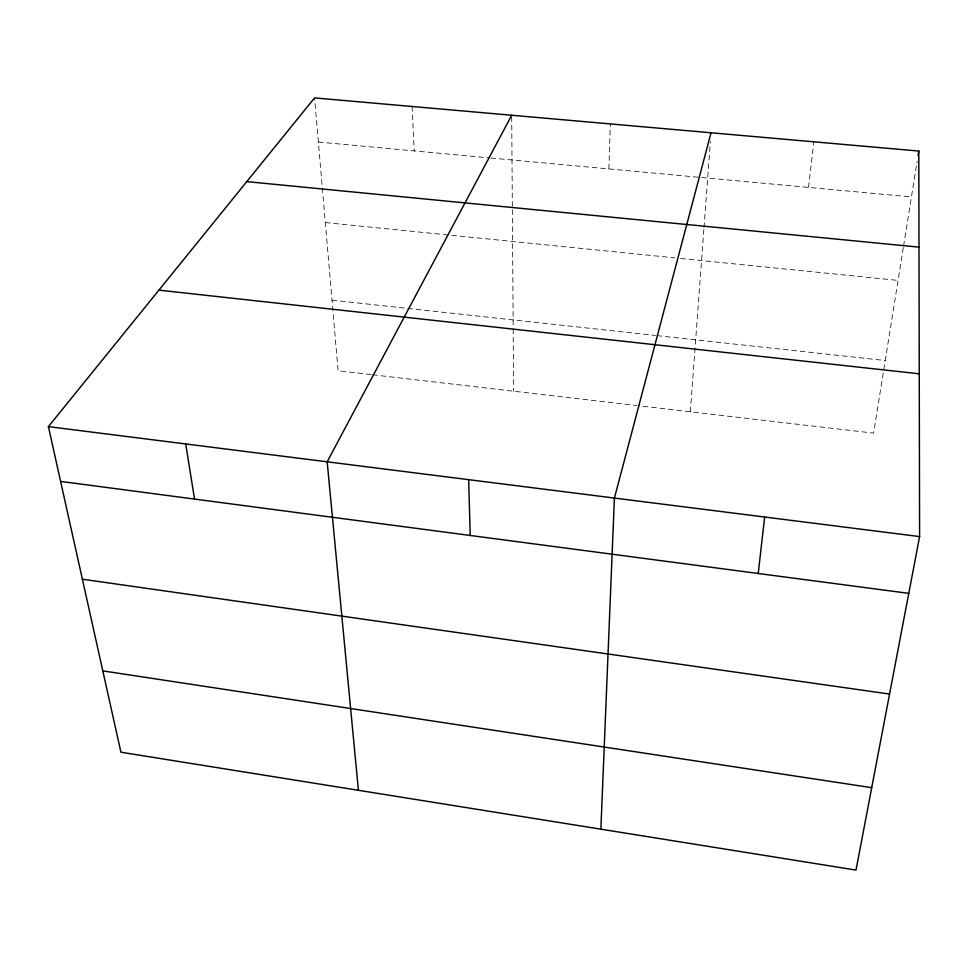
<?xml version="1.0" encoding="UTF-8"?>
<svg xmlns="http://www.w3.org/2000/svg" width="968" height="968" viewBox="0 0 968 968"><rect width="100%" height="100%" fill="white"/><g stroke="black" fill="none" stroke-linecap="round" stroke-linejoin="round"><path stroke-width="0.73" stroke-dasharray="4.84 3.63" d="M608.86 168.928L610.348 123.928M690.329 411.775L703.893 229.065M704.002 227.565L710.391 141.546M808.51 187.405L813.834 141.812M903.313 247.614L873.608 433.132L638.323 405.725M903.555 246.126L917.132 161.402M318.375 142.042L489.433 157.881M490.945 158.014L700.191 177.386M701.691 177.519L911.433 196.94M325.321 222.567L674.72 257.851M680.685 258.456L898.062 280.405M332.012 300.165L655.542 335.46M657.03 335.63L885.236 360.519M371.083 374.592L338.098 370.756L314.564 97.913M372.583 374.773L636.835 405.544M412.114 106.492L414.207 150.911M511.697 116.741L512.35 208.277M512.35 209.778L513.185 327.353M513.185 328.83L513.633 391.193"/><path stroke-width="1.45" d="M600.862 829.165L614.414 498.06L711.032 132.773M758.222 573.492L764.659 517.021M918.075 155.485L918.789 151.044L314.564 97.913L48.4 426.622L120.915 752.209L856.002 870.087L919.6 536.587L918.789 151.044M511.697 115.252L327.172 461.809L358.402 790.287M246.792 181.621L918.983 247.142M158.921 290.134L919.261 373.805M48.4 426.622L919.6 536.587M60.597 481.399L908.77 593.36M82.377 579.203L889.568 694.056M102.802 670.885L871.708 787.674M185.711 443.949L194.544 499.089M468.645 479.668L470.242 535.473"/></g></svg>
